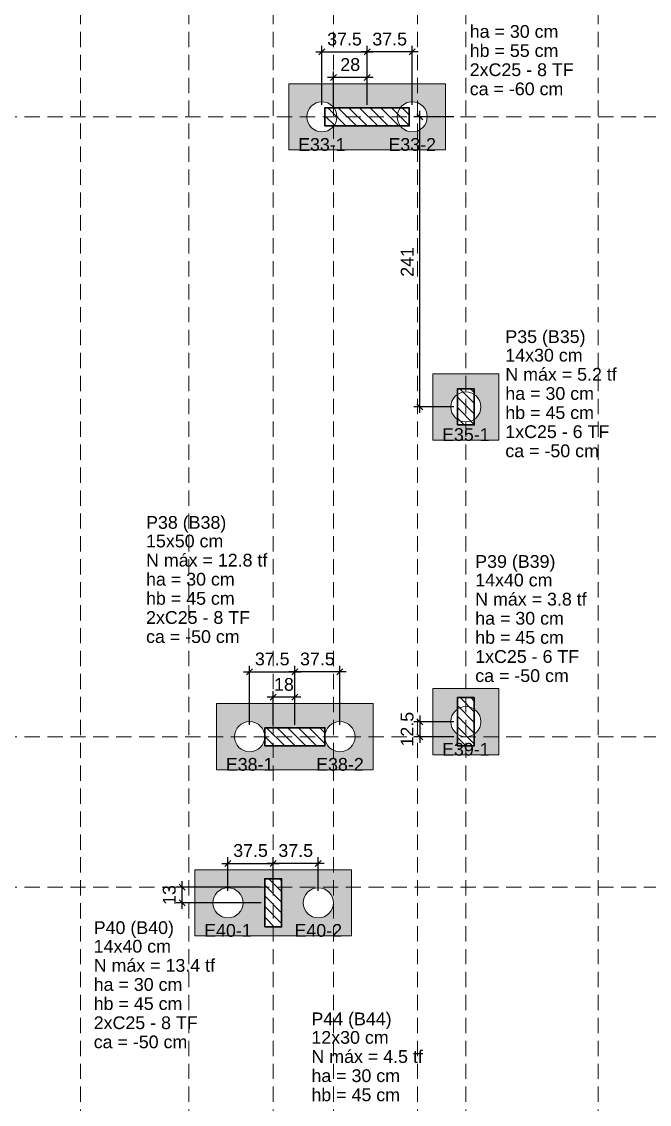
# Model space of a CAD drawing. Header units: millimetres. Extents: x -34 to 951, y -76 to 463.
# Drawn here: x -12.4 to -1.98, y -26.48 to -8.49 of the extents above; entities that cross this region are included whole.
import ezdxf

# ---------------------------------------------------------------- set-up
doc = ezdxf.new("R2010")
doc.units = ezdxf.units.MM
doc.header["$MEASUREMENT"] = 0
doc.linetypes.add('DASHED', pattern=[1.905, 1.27, -0.635])
doc.linetypes.add('NULL', pattern=[0])
for name, color, linetype, lineweight in [('LC-Cotas', 7, 'Continuous', 5), ('LC-Eixos', 7, 'DASHED', 5), ('LC-Estacas dos blocos', 252, 'Continuous', 5), ('LC-Hachuras dos blocos', 43, 'Continuous', 5), ('LC-Hachuras dos pilares', 9, 'Continuous', 5), ('LC-Seção das fundações', 7, 'Continuous', 5), ('LC-Seção dos pilares', 4, 'Continuous', 30), ('LC-Textos', 7, 'Continuous', 20)]:
    doc.layers.add(name, color=color, linetype=linetype, lineweight=lineweight)
doc.styles.add('Arial', font='arial.ttf')
doc.dimstyles.new('UM_50.000000', dxfattribs={"dimtxt": 0.18, "dimasz": 0.1, "dimexe": 0.1, "dimexo": 0.2, "dimgap": 0, "dimtad": 1, "dimtih": 1, "dimtoh": 1, "dimdec": 1, "dimlfac": 50, "dimzin": 0, "dimdsep": 46, "dimtxsty": 'Standard', "dimcen": 0.09, "dimdle": 0.1, "dimadec": 1, "dimazin": 2, "dimtfac": 1, "dimtdec": 4, "dimtofl": 0, "dimtmove": 0, "dimatfit": 3, "dimfxl": 1, "dimtolj": 1, "dimarcsym": 0})
pattern_1 = [(135, (-26.0734, -53.92581), (-0.08838835, -0.08838835), [])]

# ---------------------------------------------------------------- blocks, each defined once
blk = doc.blocks.new('_Oblique')
at = {"color": 0, "linetype": 'ByBlock', "lineweight": -2}
blk.add_line((-0.5, -0.5), (0.5, 0.5), dxfattribs=at)
blk = doc.blocks.new('*D19')
at = {"layer": 'Defpoints', "color": 0, "transparency": 16777216}
for p in [(-5.785, -10.076), (-5.023, -10.076), (-5.023, -14.896)]:
    blk.add_point(p, dxfattribs=at)
at = {"layer": 'LC-Cotas', "color": 0, "lineweight": -2, "transparency": 16777216}
for p, q in [((-5.785, -14.996), (-5.785, -9.976)), ((-5.223, -10.076), (-5.885, -10.076)), ((-5.223, -14.896), (-5.885, -14.896))]:
    blk.add_line(p, q, dxfattribs=at)
at = {"layer": 'LC-Cotas', "color": 0, "lineweight": -2, "transparency": 16777216, "xscale": 0.1, "yscale": 0.1, "zscale": 0.1}
for p, rotation in [((-5.785, -10.076), 90), ((-5.785, -14.896), 270)]:
    blk.add_blockref('_Oblique', p, dxfattribs=dict(at, rotation=rotation))
at = {"layer": 'LC-Cotas', "color": 7, "transparency": 16777216, "insert": (-5.997, -12.486), "char_height": 0.2118, "attachment_point": 5, "rotation": 90, "style": 'Arial'}
blk.add_mtext('\\A1;241', dxfattribs=at)
blk = doc.blocks.new('*D21')
at = {"layer": 'Defpoints', "color": 0, "transparency": 16777216}
for p in [(-5.023, -20.126), (-5.785, -20.376), (-5.023, -20.376)]:
    blk.add_point(p, dxfattribs=at)
at = {"layer": 'LC-Cotas', "color": 0, "lineweight": -2, "transparency": 16777216}
for p, q in [((-5.223, -20.126), (-5.885, -20.126)), ((-5.785, -20.026), (-5.785, -20.476)), ((-5.223, -20.376), (-5.885, -20.376))]:
    blk.add_line(p, q, dxfattribs=at)
at = {"layer": 'LC-Cotas', "color": 0, "lineweight": -2, "transparency": 16777216, "xscale": 0.1, "yscale": 0.1, "zscale": 0.1}
for p, rotation in [((-5.785, -20.126), 90), ((-5.785, -20.376), 270)]:
    blk.add_blockref('_Oblique', p, dxfattribs=dict(at, rotation=rotation))
at = {"layer": 'LC-Cotas', "color": 7, "transparency": 16777216, "insert": (-5.997, -20.251), "char_height": 0.2118, "attachment_point": 5, "rotation": 90, "style": 'Arial'}
blk.add_mtext('\\A1;12.5', dxfattribs=at)
blk = doc.blocks.new('*D22')
at = {"layer": 'Defpoints', "color": 0, "transparency": 16777216}
for p in [(-9.735, -22.876), (-8.223, -22.876), (-8.223, -23.136)]:
    blk.add_point(p, dxfattribs=at)
at = {"layer": 'LC-Cotas', "color": 0, "lineweight": -2, "transparency": 16777216}
for p, q in [((-9.735, -23.236), (-9.735, -22.776)), ((-8.423, -22.876), (-9.835, -22.876)), ((-8.423, -23.136), (-9.835, -23.136))]:
    blk.add_line(p, q, dxfattribs=at)
at = {"layer": 'LC-Cotas', "color": 0, "lineweight": -2, "transparency": 16777216, "xscale": 0.1, "yscale": 0.1, "zscale": 0.1}
for p, rotation in [((-9.735, -22.876), 90), ((-9.735, -23.136), 270)]:
    blk.add_blockref('_Oblique', p, dxfattribs=dict(at, rotation=rotation))
at = {"layer": 'LC-Cotas', "color": 7, "transparency": 16777216, "insert": (-9.947, -23.006), "char_height": 0.2118, "attachment_point": 5, "rotation": 90, "style": 'Arial'}
blk.add_mtext('\\A1;13', dxfattribs=at)
blk = doc.blocks.new('*D48')
at = {"layer": 'Defpoints', "color": 0, "transparency": 16777216}
for p in [(-7.223, -9.42), (-7.223, -10.076), (-6.663, -10.076)]:
    blk.add_point(p, dxfattribs=at)
at = {"layer": 'LC-Cotas', "color": 0, "lineweight": -2, "transparency": 16777216}
for p, q in [((-7.223, -9.876), (-7.223, -9.32)), ((-6.663, -9.876), (-6.663, -9.32)), ((-6.563, -9.42), (-7.323, -9.42))]:
    blk.add_line(p, q, dxfattribs=at)
at = {"layer": 'LC-Cotas', "color": 0, "lineweight": -2, "transparency": 16777216, "xscale": 0.1, "yscale": 0.1, "zscale": 0.1, "rotation": 180}
blk.add_blockref('_Oblique', (-7.223, -9.42), dxfattribs=at)
at = {"layer": 'LC-Cotas', "color": 0, "lineweight": -2, "transparency": 16777216, "xscale": 0.1, "yscale": 0.1, "zscale": 0.1}
blk.add_blockref('_Oblique', (-6.663, -9.42), dxfattribs=at)
at = {"layer": 'LC-Cotas', "color": 7, "transparency": 16777216, "insert": (-6.943, -9.208), "char_height": 0.2118, "attachment_point": 5, "rotation": 0.0057, "style": 'Arial'}
blk.add_mtext('\\A1;28', dxfattribs=at)
blk = doc.blocks.new('*D51')
at = {"layer": 'Defpoints', "color": 0, "transparency": 16777216}
for p in [(-8.223, -19.72), (-8.223, -20.376), (-7.863, -20.376)]:
    blk.add_point(p, dxfattribs=at)
at = {"layer": 'LC-Cotas', "color": 0, "lineweight": -2, "transparency": 16777216}
for p, q in [((-7.763, -19.72), (-8.323, -19.72)), ((-8.223, -20.176), (-8.223, -19.62)), ((-7.863, -20.176), (-7.863, -19.62))]:
    blk.add_line(p, q, dxfattribs=at)
at = {"layer": 'LC-Cotas', "color": 0, "lineweight": -2, "transparency": 16777216, "xscale": 0.1, "yscale": 0.1, "zscale": 0.1, "rotation": 180}
blk.add_blockref('_Oblique', (-8.223, -19.72), dxfattribs=at)
at = {"layer": 'LC-Cotas', "color": 0, "lineweight": -2, "transparency": 16777216, "xscale": 0.1, "yscale": 0.1, "zscale": 0.1}
blk.add_blockref('_Oblique', (-7.863, -19.72), dxfattribs=at)
at = {"layer": 'LC-Cotas', "color": 7, "transparency": 16777216, "insert": (-8.043, -19.508), "char_height": 0.2118, "attachment_point": 5, "rotation": 0.0057, "style": 'Arial'}
blk.add_mtext('\\A1;18', dxfattribs=at)
blk = doc.blocks.new('*D140')
at = {"layer": 'Defpoints', "color": 0, "transparency": 16777216}
for p in [(-6.663, -8.996), (-7.413, -10.076), (-6.663, -10.076)]:
    blk.add_point(p, dxfattribs=at)
at = {"layer": 'LC-Cotas', "color": 0, "lineweight": -2, "transparency": 16777216}
for p, q in [((-7.413, -9.876), (-7.413, -8.896)), ((-6.663, -9.876), (-6.663, -8.896)), ((-7.513, -8.996), (-6.563, -8.996))]:
    blk.add_line(p, q, dxfattribs=at)
at = {"layer": 'LC-Cotas', "color": 0, "lineweight": -2, "transparency": 16777216, "xscale": 0.1, "yscale": 0.1, "zscale": 0.1, "rotation": 180}
blk.add_blockref('_Oblique', (-7.413, -8.996), dxfattribs=at)
at = {"layer": 'LC-Cotas', "color": 0, "lineweight": -2, "transparency": 16777216, "xscale": 0.1, "yscale": 0.1, "zscale": 0.1}
blk.add_blockref('_Oblique', (-6.663, -8.996), dxfattribs=at)
at = {"layer": 'LC-Cotas', "color": 7, "transparency": 16777216, "insert": (-7.038, -8.785), "char_height": 0.2118, "attachment_point": 5, "rotation": 0.0057, "style": 'Arial'}
blk.add_mtext('\\A1;37.5', dxfattribs=at)
blk = doc.blocks.new('*D141')
at = {"layer": 'Defpoints', "color": 0, "transparency": 16777216}
for p in [(-6.663, -8.996), (-6.663, -10.076), (-5.913, -10.076)]:
    blk.add_point(p, dxfattribs=at)
at = {"layer": 'LC-Cotas', "color": 0, "lineweight": -2, "transparency": 16777216}
for p, q in [((-6.663, -9.876), (-6.663, -8.896)), ((-5.913, -9.876), (-5.913, -8.896)), ((-5.813, -8.996), (-6.763, -8.996))]:
    blk.add_line(p, q, dxfattribs=at)
at = {"layer": 'LC-Cotas', "color": 0, "lineweight": -2, "transparency": 16777216, "xscale": 0.1, "yscale": 0.1, "zscale": 0.1, "rotation": 180}
blk.add_blockref('_Oblique', (-6.663, -8.996), dxfattribs=at)
at = {"layer": 'LC-Cotas', "color": 0, "lineweight": -2, "transparency": 16777216, "xscale": 0.1, "yscale": 0.1, "zscale": 0.1}
blk.add_blockref('_Oblique', (-5.913, -8.996), dxfattribs=at)
at = {"layer": 'LC-Cotas', "color": 7, "transparency": 16777216, "insert": (-6.288, -8.785), "char_height": 0.2118, "attachment_point": 5, "rotation": 0.0057, "style": 'Arial'}
blk.add_mtext('\\A1;37.5', dxfattribs=at)
blk = doc.blocks.new('*D142')
at = {"layer": 'Defpoints', "color": 0, "transparency": 16777216}
for p in [(-7.863, -19.296), (-8.613, -20.376), (-7.863, -20.376)]:
    blk.add_point(p, dxfattribs=at)
at = {"layer": 'LC-Cotas', "color": 0, "lineweight": -2, "transparency": 16777216}
for p, q in [((-8.613, -20.176), (-8.613, -19.196)), ((-7.863, -20.176), (-7.863, -19.196)), ((-8.713, -19.296), (-7.763, -19.296))]:
    blk.add_line(p, q, dxfattribs=at)
at = {"layer": 'LC-Cotas', "color": 0, "lineweight": -2, "transparency": 16777216, "xscale": 0.1, "yscale": 0.1, "zscale": 0.1, "rotation": 180}
blk.add_blockref('_Oblique', (-8.613, -19.296), dxfattribs=at)
at = {"layer": 'LC-Cotas', "color": 0, "lineweight": -2, "transparency": 16777216, "xscale": 0.1, "yscale": 0.1, "zscale": 0.1}
blk.add_blockref('_Oblique', (-7.863, -19.296), dxfattribs=at)
at = {"layer": 'LC-Cotas', "color": 7, "transparency": 16777216, "insert": (-8.238, -19.085), "char_height": 0.2118, "attachment_point": 5, "rotation": 0.0057, "style": 'Arial'}
blk.add_mtext('\\A1;37.5', dxfattribs=at)
blk = doc.blocks.new('*D143')
at = {"layer": 'Defpoints', "color": 0, "transparency": 16777216}
for p in [(-7.863, -19.296), (-7.863, -20.376), (-7.113, -20.376)]:
    blk.add_point(p, dxfattribs=at)
at = {"layer": 'LC-Cotas', "color": 0, "lineweight": -2, "transparency": 16777216}
for p, q in [((-7.863, -20.176), (-7.863, -19.196)), ((-7.113, -20.176), (-7.113, -19.196)), ((-7.013, -19.296), (-7.963, -19.296))]:
    blk.add_line(p, q, dxfattribs=at)
at = {"layer": 'LC-Cotas', "color": 0, "lineweight": -2, "transparency": 16777216, "xscale": 0.1, "yscale": 0.1, "zscale": 0.1, "rotation": 180}
blk.add_blockref('_Oblique', (-7.863, -19.296), dxfattribs=at)
at = {"layer": 'LC-Cotas', "color": 0, "lineweight": -2, "transparency": 16777216, "xscale": 0.1, "yscale": 0.1, "zscale": 0.1}
blk.add_blockref('_Oblique', (-7.113, -19.296), dxfattribs=at)
at = {"layer": 'LC-Cotas', "color": 7, "transparency": 16777216, "insert": (-7.488, -19.085), "char_height": 0.2118, "attachment_point": 5, "rotation": 0.0057, "style": 'Arial'}
blk.add_mtext('\\A1;37.5', dxfattribs=at)
blk = doc.blocks.new('*D146')
at = {"layer": 'Defpoints', "color": 0, "transparency": 16777216}
for p in [(-8.223, -22.48), (-8.973, -23.136), (-8.223, -23.136)]:
    blk.add_point(p, dxfattribs=at)
at = {"layer": 'LC-Cotas', "color": 0, "lineweight": -2, "transparency": 16777216}
for p, q in [((-9.073, -22.48), (-8.123, -22.48)), ((-8.973, -22.936), (-8.973, -22.38)), ((-8.223, -22.936), (-8.223, -22.38))]:
    blk.add_line(p, q, dxfattribs=at)
at = {"layer": 'LC-Cotas', "color": 0, "lineweight": -2, "transparency": 16777216, "xscale": 0.1, "yscale": 0.1, "zscale": 0.1, "rotation": 180}
blk.add_blockref('_Oblique', (-8.973, -22.48), dxfattribs=at)
at = {"layer": 'LC-Cotas', "color": 0, "lineweight": -2, "transparency": 16777216, "xscale": 0.1, "yscale": 0.1, "zscale": 0.1}
blk.add_blockref('_Oblique', (-8.223, -22.48), dxfattribs=at)
at = {"layer": 'LC-Cotas', "color": 7, "transparency": 16777216, "insert": (-8.598, -22.268), "char_height": 0.2118, "attachment_point": 5, "rotation": 0.0057, "style": 'Arial'}
blk.add_mtext('\\A1;37.5', dxfattribs=at)
blk = doc.blocks.new('*D147')
at = {"layer": 'Defpoints', "color": 0, "transparency": 16777216}
for p in [(-8.223, -22.48), (-8.223, -23.136), (-7.473, -23.136)]:
    blk.add_point(p, dxfattribs=at)
at = {"layer": 'LC-Cotas', "color": 0, "lineweight": -2, "transparency": 16777216}
for p, q in [((-7.373, -22.48), (-8.323, -22.48)), ((-8.223, -22.936), (-8.223, -22.38)), ((-7.473, -22.936), (-7.473, -22.38))]:
    blk.add_line(p, q, dxfattribs=at)
at = {"layer": 'LC-Cotas', "color": 0, "lineweight": -2, "transparency": 16777216, "xscale": 0.1, "yscale": 0.1, "zscale": 0.1, "rotation": 180}
blk.add_blockref('_Oblique', (-8.223, -22.48), dxfattribs=at)
at = {"layer": 'LC-Cotas', "color": 0, "lineweight": -2, "transparency": 16777216, "xscale": 0.1, "yscale": 0.1, "zscale": 0.1}
blk.add_blockref('_Oblique', (-7.473, -22.48), dxfattribs=at)
at = {"layer": 'LC-Cotas', "color": 7, "transparency": 16777216, "insert": (-7.848, -22.268), "char_height": 0.2118, "attachment_point": 5, "rotation": 0.0057, "style": 'Arial'}
blk.add_mtext('\\A1;37.5', dxfattribs=at)

msp = doc.modelspace()

# ---------------------------------------------------------------- hatches: boundary and pattern name
at = {"layer": 'LC-Hachuras dos blocos', "linetype": 'Continuous', "ltscale": 0.2}
h = msp.add_hatch(color=43, dxfattribs=at)
h.paths.add_polyline_path([(-7.9634, -9.5258), (-7.9634, -10.6258), (-5.3634, -10.6258), (-5.3634, -9.5258), (-7.9634, -9.5258)])
h.paths.add_polyline_path([(-5.8487, -10.3173), (-5.7884, -10.2923), (-5.7366, -10.2526), (-5.6969, -10.2008), (-5.6719, -10.1405), (-5.6634, -10.0758), (-5.6719, -10.0111), (-5.6969, -9.9508), (-5.7366, -9.899), (-5.7884, -9.8593), (-5.8487, -9.8343), (-5.9134, -9.8258), (-5.9781, -9.8343), (-6.0384, -9.8593), (-6.0902, -9.899), (-6.1107, -9.9258), (-7.2161, -9.9258), (-7.2366, -9.899), (-7.2884, -9.8593), (-7.3487, -9.8343), (-7.4134, -9.8258), (-7.4781, -9.8343), (-7.5384, -9.8593), (-7.5902, -9.899), (-7.6299, -9.9508), (-7.6549, -10.0111), (-7.6634, -10.0758), (-7.6549, -10.1405), (-7.6299, -10.2008), (-7.5902, -10.2526), (-7.5384, -10.2923), (-7.4781, -10.3173), (-7.4134, -10.3258), (-7.3487, -10.3173), (-7.2884, -10.2923), (-7.2366, -10.2526), (-7.2161, -10.2258), (-6.1107, -10.2258), (-6.0902, -10.2526), (-6.0384, -10.2923), (-5.9781, -10.3173), (-5.9134, -10.3258), (-5.8487, -10.3173)], flags=0)
h = msp.add_hatch(color=43, dxfattribs=at)
h.paths.add_polyline_path([(-5.5734, -14.3458), (-5.5734, -15.4458), (-4.4734, -15.4458), (-4.4734, -14.3458), (-5.5734, -14.3458)])
h.paths.add_polyline_path([(-4.8834, -15.1008), (-4.8466, -15.0726), (-4.8069, -15.0208), (-4.7819, -14.9605), (-4.7734, -14.8958), (-4.7819, -14.8311), (-4.8069, -14.7708), (-4.8466, -14.719), (-4.8834, -14.6908), (-4.8834, -14.5958), (-5.1634, -14.5958), (-5.1634, -14.6908), (-5.2002, -14.719), (-5.2399, -14.7708), (-5.2649, -14.8311), (-5.2734, -14.8958), (-5.2649, -14.9605), (-5.2399, -15.0208), (-5.2002, -15.0726), (-5.1634, -15.1008), (-5.1634, -15.1958), (-4.8834, -15.1958), (-4.8834, -15.1008)], flags=0)
h = msp.add_hatch(color=43, dxfattribs=at)
h.paths.add_polyline_path([(-4.4734, -20.6758), (-4.4734, -19.5758), (-5.5734, -19.5758), (-5.5734, -20.6758), (-4.4734, -20.6758)])
h.paths.add_polyline_path([(-4.8834, -20.3308), (-4.8466, -20.3026), (-4.8069, -20.2508), (-4.7819, -20.1905), (-4.7734, -20.1258), (-4.7819, -20.0611), (-4.8069, -20.0008), (-4.8466, -19.949), (-4.8834, -19.9208), (-4.8834, -19.7258), (-5.1634, -19.7258), (-5.1634, -19.9208), (-5.2002, -19.949), (-5.2399, -20.0008), (-5.2649, -20.0611), (-5.2734, -20.1258), (-5.2649, -20.1905), (-5.2399, -20.2508), (-5.2002, -20.3026), (-5.1634, -20.3308), (-5.1634, -20.5258), (-4.8834, -20.5258), (-4.8834, -20.3308)], flags=0)
h = msp.add_hatch(color=43, dxfattribs=at)
h.paths.add_polyline_path([(-9.1634, -19.8258), (-9.1634, -20.9258), (-6.5634, -20.9258), (-6.5634, -19.8258), (-9.1634, -19.8258)])
h.paths.add_polyline_path([(-8.5487, -20.6173), (-8.4884, -20.5923), (-8.4366, -20.5526), (-8.3969, -20.5008), (-8.3719, -20.4405), (-8.3634, -20.3758), (-8.3719, -20.3111), (-8.3969, -20.2508), (-8.4366, -20.199), (-8.4884, -20.1593), (-8.5487, -20.1343), (-8.6134, -20.1258), (-8.6781, -20.1343), (-8.7384, -20.1593), (-8.7902, -20.199), (-8.8299, -20.2508), (-8.8549, -20.3111), (-8.8634, -20.3758), (-8.8549, -20.4405), (-8.8299, -20.5008), (-8.7902, -20.5526), (-8.7384, -20.5923), (-8.6781, -20.6173), (-8.6134, -20.6258), (-8.5487, -20.6173)], flags=0)
h.paths.add_polyline_path([(-7.0487, -20.6173), (-6.9884, -20.5923), (-6.9366, -20.5526), (-6.8969, -20.5008), (-6.8719, -20.4405), (-6.8634, -20.3758), (-6.8719, -20.3111), (-6.8969, -20.2508), (-6.9366, -20.199), (-6.9884, -20.1593), (-7.0487, -20.1343), (-7.1134, -20.1258), (-7.1781, -20.1343), (-7.2384, -20.1593), (-7.2902, -20.199), (-7.3299, -20.2508), (-7.3549, -20.3111), (-7.3634, -20.3758), (-7.3549, -20.4405), (-7.3299, -20.5008), (-7.2902, -20.5526), (-7.2384, -20.5923), (-7.1781, -20.6173), (-7.1134, -20.6258), (-7.0487, -20.6173)], flags=0)
h.paths.add_polyline_path([(-7.3634, -20.2258), (-8.3634, -20.2258), (-8.3634, -20.5258), (-7.3634, -20.5258), (-7.3634, -20.2258)], flags=0)
h = msp.add_hatch(color=43, dxfattribs=at)
h.paths.add_polyline_path([(-9.5234, -22.5858), (-9.5234, -23.6858), (-6.9234, -23.6858), (-6.9234, -22.5858), (-9.5234, -22.5858)])
h.paths.add_polyline_path([(-8.0834, -22.7358), (-8.3634, -22.7358), (-8.3634, -23.5358), (-8.0834, -23.5358), (-8.0834, -22.7358)], flags=0)
h.paths.add_polyline_path([(-8.9087, -23.3773), (-8.8484, -23.3523), (-8.7966, -23.3126), (-8.7569, -23.2608), (-8.7319, -23.2005), (-8.7234, -23.1358), (-8.7319, -23.0711), (-8.7569, -23.0108), (-8.7966, -22.959), (-8.8484, -22.9193), (-8.9087, -22.8943), (-8.9734, -22.8858), (-9.0381, -22.8943), (-9.0984, -22.9193), (-9.1502, -22.959), (-9.1899, -23.0108), (-9.2149, -23.0711), (-9.2234, -23.1358), (-9.2149, -23.2005), (-9.1899, -23.2608), (-9.1502, -23.3126), (-9.0984, -23.3523), (-9.0381, -23.3773), (-8.9734, -23.3858), (-8.9087, -23.3773)], flags=0)
h.paths.add_polyline_path([(-7.4087, -23.3773), (-7.3484, -23.3523), (-7.2966, -23.3126), (-7.2569, -23.2608), (-7.2319, -23.2005), (-7.2234, -23.1358), (-7.2319, -23.0711), (-7.2569, -23.0108), (-7.2966, -22.959), (-7.3484, -22.9193), (-7.4087, -22.8943), (-7.4734, -22.8858), (-7.5381, -22.8943), (-7.5984, -22.9193), (-7.6502, -22.959), (-7.6899, -23.0108), (-7.7149, -23.0711), (-7.7234, -23.1358), (-7.7149, -23.2005), (-7.6899, -23.2608), (-7.6502, -23.3126), (-7.5984, -23.3523), (-7.5381, -23.3773), (-7.4734, -23.3858), (-7.4087, -23.3773)], flags=0)
at = {"layer": 'LC-Hachuras dos pilares', "linetype": 'Continuous', "ltscale": 0.2}
h = msp.add_hatch(dxfattribs=at)
h.set_pattern_fill('ANSI31', color=9, angle=90, style=0)
h.set_pattern_definition(pattern_1)
h.paths.add_polyline_path([(-7.3634, -9.9258), (-7.3634, -10.2258), (-5.9634, -10.2258), (-5.9634, -9.9258), (-7.3634, -9.9258)])
h = msp.add_hatch(dxfattribs=at)
h.set_pattern_fill('ANSI31', color=9, angle=90, style=0)
h.set_pattern_definition(pattern_1)
h.paths.add_polyline_path([(-5.1634, -15.1958), (-4.8834, -15.1958), (-4.8834, -14.5958), (-5.1634, -14.5958), (-5.1634, -15.1958)])
h = msp.add_hatch(dxfattribs=at)
h.set_pattern_fill('ANSI31', color=9, angle=90, style=0)
h.set_pattern_definition(pattern_1)
h.paths.add_polyline_path([(-4.8834, -19.7258), (-5.1634, -19.7258), (-5.1634, -20.5258), (-4.8834, -20.5258), (-4.8834, -19.7258)])
h = msp.add_hatch(dxfattribs=at)
h.set_pattern_fill('ANSI31', color=9, angle=90, style=0)
h.set_pattern_definition(pattern_1)
h.paths.add_polyline_path([(-8.3634, -20.2258), (-8.3634, -20.5258), (-7.3634, -20.5258), (-7.3634, -20.2258), (-8.3634, -20.2258)])
h = msp.add_hatch(dxfattribs=at)
h.set_pattern_fill('ANSI31', color=9, angle=90, style=0)
h.set_pattern_definition(pattern_1)
h.paths.add_polyline_path([(-8.3634, -23.5358), (-8.0834, -23.5358), (-8.0834, -22.7358), (-8.3634, -22.7358), (-8.3634, -23.5358)])

# ---------------------------------------------------------------- linework, layer by layer
at = {"layer": 'LC-Eixos', "ltscale": 0.2}
for p, q in [((-11.4234, 30.1981), (-11.4234, -63.4258)), ((-9.6234, 30.1981), (-9.6234, -63.4258)), ((-8.2234, 30.1981), (-8.2234, -63.4258)), ((-7.2234, 30.1981), (-7.2234, -63.4258)), ((-5.8234, 30.1981), (-5.8234, -63.4258)), ((-5.0234, 30.1981), (-5.0234, -63.4258)), ((-2.8234, 30.1981), (-2.8234, -63.4258)), ((-27.9734, -10.0758), (7.7872, -10.0758)), ((-27.9734, -20.3758), (7.7872, -20.3758)), ((-27.9734, -22.8758), (7.7872, -22.8758))]:
    msp.add_line(p, q, dxfattribs=at)
at = {"layer": 'LC-Estacas dos blocos'}
for centre in [(-7.4134, -10.0758), (-5.9134, -10.0758), (-5.0234, -14.8958), (-5.0234, -20.1258), (-8.6134, -20.3758), (-7.1134, -20.3758), (-8.9734, -23.1358), (-7.4734, -23.1358)]:
    msp.add_circle(centre, 0.25, dxfattribs=at)
at = {"layer": 'LC-Seção das fundações'}
for points in [[(-7.9634, -9.5258), (-7.9634, -10.6258), (-5.3634, -10.6258), (-5.3634, -9.5258), (-7.9634, -9.5258)], [(-5.5734, -14.3458), (-5.5734, -15.4458), (-4.4734, -15.4458), (-4.4734, -14.3458), (-5.5734, -14.3458)], [(-4.4734, -20.6758), (-4.4734, -19.5758), (-5.5734, -19.5758), (-5.5734, -20.6758), (-4.4734, -20.6758)], [(-9.1634, -19.8258), (-9.1634, -20.9258), (-6.5634, -20.9258), (-6.5634, -19.8258), (-9.1634, -19.8258)], [(-9.5234, -22.5858), (-9.5234, -23.6858), (-6.9234, -23.6858), (-6.9234, -22.5858), (-9.5234, -22.5858)]]:
    msp.add_lwpolyline(points, close=True, dxfattribs=at)
at = {"layer": 'LC-Seção dos pilares'}
for points in [[(-7.3634, -9.9258), (-7.3634, -10.2258), (-5.9634, -10.2258), (-5.9634, -9.9258), (-7.3634, -9.9258)], [(-5.1634, -15.1958), (-4.8834, -15.1958), (-4.8834, -14.5958), (-5.1634, -14.5958), (-5.1634, -15.1958)], [(-4.8834, -19.7258), (-5.1634, -19.7258), (-5.1634, -20.5258), (-4.8834, -20.5258), (-4.8834, -19.7258)], [(-8.3634, -20.2258), (-8.3634, -20.5258), (-7.3634, -20.5258), (-7.3634, -20.2258), (-8.3634, -20.2258)], [(-8.3634, -23.5358), (-8.0834, -23.5358), (-8.0834, -22.7358), (-8.3634, -22.7358), (-8.3634, -23.5358)]]:
    msp.add_lwpolyline(points, close=True, dxfattribs=at)

# ---------------------------------------------------------------- texts
at = {"layer": 'LC-Textos', "linetype": 'NULL', "ltscale": 0.2, "char_height": 0.2118, "line_spacing_factor": 0.798, "style": 'Arial'}
for s, insert, width, attachment_point in [('ha = 30 cm', (-4.9584, -8.7659), 2.943568, 7), ('hb = 55 cm', (-4.9584, -9.0839), 2.943568, 7), ('2xC25 - 8 TF', (-4.9584, -9.4019), 3.452727, 7), ('ca = -60 cm', (-4.9584, -9.7199), 3.107584, 7), ('E33-1', (-7.4134, -10.6439), 1.578814, 8), ('E33-2', (-5.9134, -10.6439), 1.578814, 8), ('E35-1', (-5.0234, -15.4639), 1.578814, 8), ('P38 (B38)', (-10.3331, -16.9848), 2.663966, 7), ('15x50 cm', (-10.3331, -17.2329), 2.565492, 7), ('N máx = 12.8 tf', (-10.3331, -17.5509), 4.028397, 7), ('ha = 30 cm', (-10.3331, -17.8679), 2.943568, 7), ('hb = 45 cm', (-10.3331, -18.1859), 2.943568, 7), ('2xC25 - 8 TF', (-10.3331, -18.5039), 3.452727, 7), ('ca = -50 cm', (-10.3331, -18.8209), 3.107584, 7), ('E39-1', (-5.0234, -20.6939), 1.578814, 8), ('E38-1', (-8.6134, -20.9439), 1.578814, 8), ('E38-2', (-7.1134, -20.9439), 1.578814, 8), ('P40 (B40)', (-11.2021, -23.7183), 2.663966, 7), ('E40-1', (-8.9734, -23.7039), 1.578814, 8), ('E40-2', (-7.4734, -23.7039), 1.578814, 8), ('14x40 cm', (-11.2021, -23.9664), 2.565492, 7), ('N máx = 13.4 tf', (-11.2021, -24.2844), 4.028397, 7), ('ha = 30 cm', (-11.2021, -24.6014), 2.943568, 7), ('hb = 45 cm', (-11.2021, -24.9194), 2.943568, 7), ('2xC25 - 8 TF', (-11.2021, -25.2374), 3.452727, 7), ('ca = -50 cm', (-11.2021, -25.5554), 3.107584, 7)]:
    msp.add_mtext(s, dxfattribs=dict(at, insert=insert, width=width, attachment_point=attachment_point))
at = {"layer": 'LC-Textos', "color": 5, "linetype": 'NULL', "ltscale": 0.2, "char_height": 0.2118, "attachment_point": 7, "line_spacing_factor": 0.798, "style": 'Arial'}
for s, insert, width in [('P35 (B35)', (-4.3674, -13.8981), 2.663966), ('14x30 cm', (-4.3674, -14.1452), 2.565492), ('N máx = 5.2 tf', (-4.3674, -14.4632), 3.699397), ('ha = 30 cm', (-4.3674, -14.7812), 2.943568), ('hb = 45 cm', (-4.3674, -15.0992), 2.943568), ('1xC25 - 6 TF', (-4.3674, -15.4162), 3.452727), ('ca = -50 cm', (-4.3674, -15.7342), 3.107584), ('P39 (B39)', (-4.8674, -17.6338), 2.663966), ('14x40 cm', (-4.8674, -17.8809), 2.565492), ('N máx = 3.8 tf', (-4.8674, -18.1989), 3.699397), ('ha = 30 cm', (-4.8674, -18.5169), 2.943568), ('hb = 45 cm', (-4.8674, -18.8349), 2.943568), ('1xC25 - 6 TF', (-4.8674, -19.1519), 3.452727), ('ca = -50 cm', (-4.8674, -19.4699), 3.107584), ('P44 (B44)', (-7.5874, -25.2338), 2.663966), ('12x30 cm', (-7.5874, -25.4809), 2.565492), ('N máx = 4.5 tf', (-7.5874, -25.7989), 3.699397), ('ha = 30 cm', (-7.5874, -26.1169), 2.943568), ('hb = 45 cm', (-7.5874, -26.4349), 2.943568)]:
    msp.add_mtext(s, dxfattribs=dict(at, insert=insert, width=width))

# ---------------------------------------------------------------- dimensions: what is measured, and where the dimension line sits
at = {"layer": 'LC-Cotas'}
for base, p1, p2, picture, middle in [((-6.6634, -8.9963), (-7.4134, -10.0758), (-6.6634, -10.0758), '*D140', (-7.0384, -8.7845)), ((-7.2234, -9.4199), (-6.6634, -10.0758), (-7.2234, -10.0758), '*D48', (-6.9434, -9.2081)), ((-7.8634, -19.2963), (-8.6134, -20.3758), (-7.8634, -20.3758), '*D142', (-8.2384, -19.0845)), ((-8.2234, -19.7199), (-7.8634, -20.3758), (-8.2234, -20.3758), '*D51', (-8.0434, -19.5081)), ((-8.2234, -22.4799), (-8.9734, -23.1358), (-8.2234, -23.1358), '*D146', (-8.5984, -22.2681))]:
    dim = msp.add_linear_dim(base=base, p1=p1, p2=p2, dimstyle='UM_50.000000', override={"dimtxt": 0.2118, "dimasz": 0.1, "dimexe": 0.1, "dimexo": 0.2, "dimtad": 1, "dimtih": 0, "dimtoh": 0, "dimdec": 1, "dimlfac": 50, "dimzin": 8, "dimtxsty": 'Arial', "dimblk": 'Oblique', "dimblk1": 'Oblique', "dimblk2": 'Oblique', "dimsah": 1, "dimdle": 0.1, "dimse1": 0, "dimse2": 0, "dimclrt": 7, "dimadec": 1, "dimazin": 3, "dimtmove": 2, "dimldrblk": 'Oblique'}, dxfattribs=at)
    dim.commit()
    dim.dimension.update_dxf_attribs({"geometry": picture, "text_midpoint": middle, "dimtype": 160, "text_rotation": 0.00573})
for base, p1, p2, angle, picture, middle, dimtype, turn in [((-6.6634, -8.9963), (-5.9134, -10.0758), (-6.6634, -10.0758), 180, '*D141', (-6.2884, -8.7845), 161, 0.00573), ((-5.7852, -10.0758), (-5.0234, -14.8958), (-5.0234, -10.0758), 90, '*D19', (-5.997, -12.4858), 160, 90), ((-7.8634, -19.2963), (-7.1134, -20.3758), (-7.8634, -20.3758), 180, '*D143', (-7.4884, -19.0845), 161, 0.00573), ((-5.7852, -20.3758), (-5.0234, -20.1258), (-5.0234, -20.3758), 90, '*D21', (-5.997, -20.2508), 160, 90), ((-8.2234, -22.4799), (-7.4734, -23.1358), (-8.2234, -23.1358), 180, '*D147', (-7.8484, -22.2681), 161, 0.00573), ((-9.7352, -22.8758), (-8.2234, -23.1358), (-8.2234, -22.8758), 90, '*D22', (-9.947, -23.0058), 160, 90)]:
    dim = msp.add_linear_dim(base=base, p1=p1, p2=p2, angle=angle, dimstyle='UM_50.000000', override={"dimtxt": 0.2118, "dimasz": 0.1, "dimexe": 0.1, "dimexo": 0.2, "dimtad": 1, "dimtih": 0, "dimtoh": 0, "dimdec": 1, "dimlfac": 50, "dimzin": 8, "dimtxsty": 'Arial', "dimblk": 'Oblique', "dimblk1": 'Oblique', "dimblk2": 'Oblique', "dimsah": 1, "dimdle": 0.1, "dimse1": 0, "dimse2": 0, "dimclrt": 7, "dimadec": 1, "dimazin": 3, "dimtmove": 2, "dimldrblk": 'Oblique'}, dxfattribs=at)
    dim.commit()
    dim.dimension.update_dxf_attribs({"geometry": picture, "text_midpoint": middle, "dimtype": dimtype, "text_rotation": turn})

doc.saveas('drawing.dxf')
